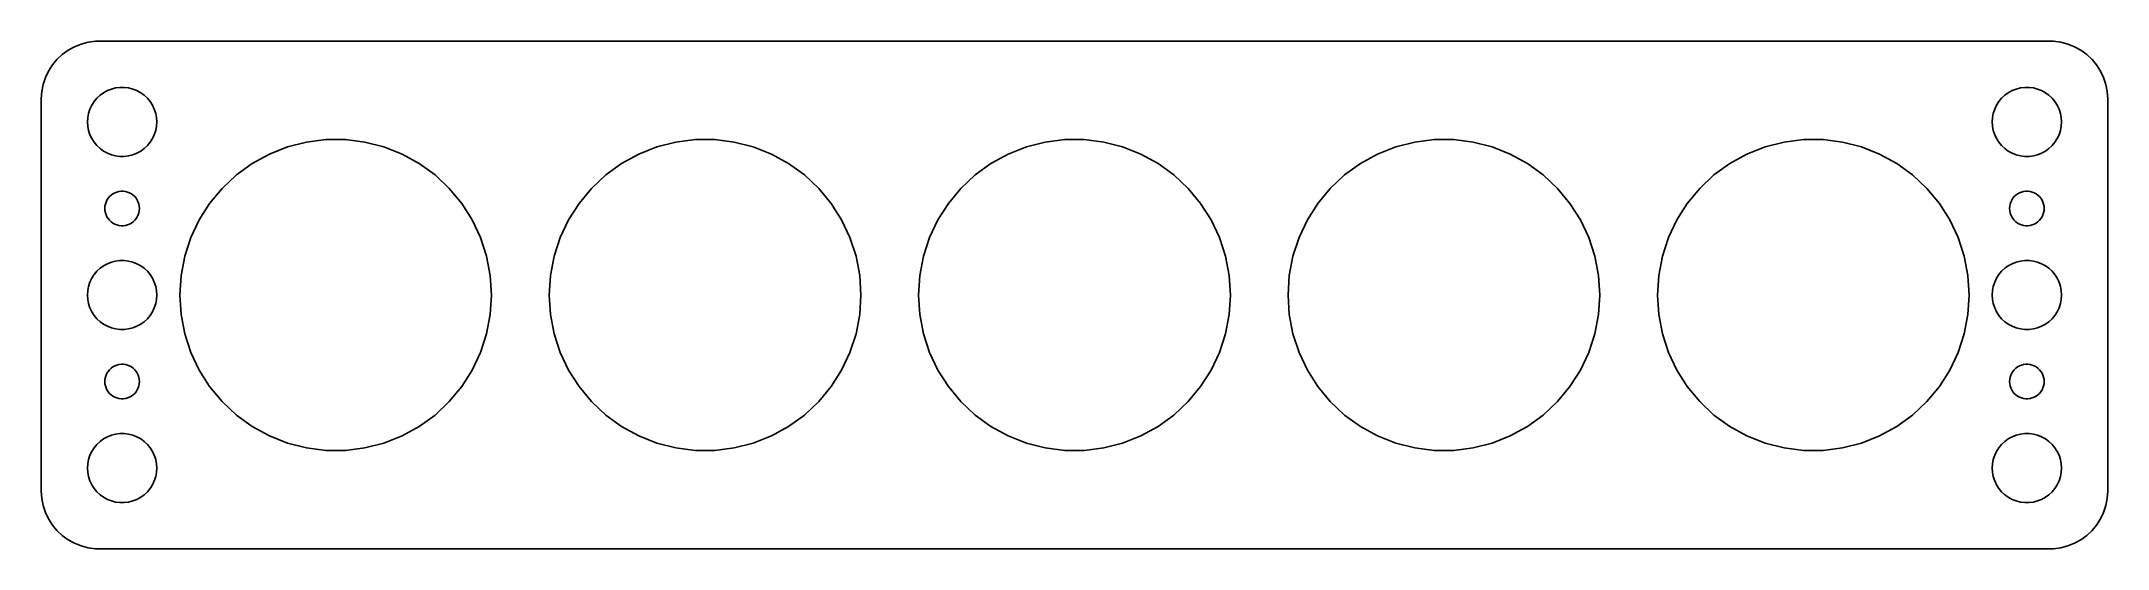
# Model space of a CAD drawing. Header units: metres. Extents: x -90 to 90, y -22 to 22.
import ezdxf

# ---------------------------------------------------------------- set-up
doc = ezdxf.new("R2010")
doc.units = ezdxf.units.M

msp = doc.modelspace()

# ---------------------------------------------------------------- linework, layer by layer
for p, q in [((-86.6289, 21.5241), (-87.1791, 21.2216)), ((-86.0451, 21.7553), (-86.6289, 21.5241)), ((-85.4369, 21.9114), (-86.0451, 21.7553)), ((-84.8139, 21.9901), (-85.4369, 21.9114)), ((84.8139, 21.9901), (-84.8139, 21.9901)), ((85.4369, 21.9114), (84.8139, 21.9901)), ((86.0451, 21.7553), (85.4369, 21.9114)), ((86.6289, 21.5241), (86.0451, 21.7553)), ((87.1791, 21.2216), (86.6289, 21.5241)), ((-88.5451, 19.9389), (-88.8815, 19.4088)), ((-88.1448, 20.4227), (-88.5451, 19.9389)), ((-87.6871, 20.8526), (-88.1448, 20.4227)), ((-87.1791, 21.2216), (-87.6871, 20.8526)), ((87.6871, 20.8526), (87.1791, 21.2216)), ((88.1448, 20.4227), (87.6871, 20.8526)), ((88.5451, 19.9389), (88.1448, 20.4227)), ((88.8815, 19.4088), (88.5451, 19.9389)), ((-89.3429, 18.2434), (-89.4606, 17.6267)), ((-89.1489, 18.8406), (-89.3429, 18.2434)), ((-88.8815, 19.4088), (-89.1489, 18.8406)), ((-83.427, 17.8532), (-83.0621, 17.9469)), ((-83.0621, 17.9469), (-82.6884, 17.9941)), ((-82.6884, 17.9941), (-82.3116, 17.9941)), ((-82.3116, 17.9941), (-81.9379, 17.9469)), ((-81.9379, 17.9469), (-81.573, 17.8532)), ((81.573, 17.8532), (81.9379, 17.9469)), ((81.9379, 17.9469), (82.3116, 17.9941)), ((82.3116, 17.9941), (82.6884, 17.9941)), ((82.6884, 17.9941), (83.0621, 17.9469)), ((83.0621, 17.9469), (83.427, 17.8532)), ((89.1489, 18.8406), (88.8815, 19.4088)), ((89.3429, 18.2434), (89.1489, 18.8406)), ((89.4606, 17.6267), (89.3429, 18.2434)), ((-89.4606, 17.6267), (-89.5, 17)), ((-89.5, 17), (-89.5, -17)), ((-85.2893, 16.1044), (-85.1289, 16.4453)), ((-85.1289, 16.4453), (-84.927, 16.7634)), ((-84.927, 16.7634), (-84.6869, 17.0536)), ((-84.6869, 17.0536), (-84.4123, 17.3115)), ((-84.4123, 17.3115), (-84.1075, 17.533)), ((-84.1075, 17.533), (-83.7773, 17.7145)), ((-83.7773, 17.7145), (-83.427, 17.8532)), ((-81.573, 17.8532), (-81.2227, 17.7145)), ((-81.2227, 17.7145), (-80.8925, 17.533)), ((-80.8925, 17.533), (-80.5877, 17.3115)), ((-80.5877, 17.3115), (-80.3131, 17.0536)), ((-80.3131, 17.0536), (-80.073, 16.7634)), ((-80.073, 16.7634), (-79.8711, 16.4453)), ((-79.8711, 16.4453), (-79.7107, 16.1044)), ((79.7107, 16.1044), (79.8711, 16.4453)), ((79.8711, 16.4453), (80.073, 16.7634)), ((80.073, 16.7634), (80.3131, 17.0536)), ((80.3131, 17.0536), (80.5877, 17.3115)), ((80.5877, 17.3115), (80.8925, 17.533)), ((80.8925, 17.533), (81.2227, 17.7145)), ((81.2227, 17.7145), (81.573, 17.8532)), ((83.427, 17.8532), (83.7773, 17.7145)), ((83.7773, 17.7145), (84.1075, 17.533)), ((84.1075, 17.533), (84.4123, 17.3115)), ((84.4123, 17.3115), (84.6869, 17.0536)), ((84.6869, 17.0536), (84.927, 16.7634)), ((84.927, 16.7634), (85.1289, 16.4453)), ((85.1289, 16.4453), (85.2893, 16.1044)), ((89.5, 17), (89.4606, 17.6267)), ((89.5, -17), (89.5, 17)), ((-85.5, 15), (-85.4763, 15.376)), ((-85.4763, 14.624), (-85.5, 15)), ((-85.4763, 15.376), (-85.4057, 15.7461)), ((-85.4057, 14.2539), (-85.4763, 14.624)), ((-85.4057, 15.7461), (-85.2893, 16.1044)), ((-79.7107, 16.1044), (-79.5943, 15.7461)), ((-79.5943, 15.7461), (-79.5237, 15.376)), ((-79.5237, 14.624), (-79.5943, 14.2539)), ((-79.5237, 15.376), (-79.5, 15)), ((-79.5, 15), (-79.5237, 14.624)), ((79.5, 15), (79.5237, 15.376)), ((79.5237, 14.624), (79.5, 15)), ((79.5237, 15.376), (79.5943, 15.7461)), ((79.5943, 14.2539), (79.5237, 14.624)), ((79.5943, 15.7461), (79.7107, 16.1044)), ((85.2893, 16.1044), (85.4057, 15.7461)), ((85.4057, 15.7461), (85.4763, 15.376)), ((85.4763, 14.624), (85.4057, 14.2539)), ((85.4763, 15.376), (85.5, 15)), ((85.5, 15), (85.4763, 14.624)), ((-85.2893, 13.8956), (-85.4057, 14.2539)), ((-85.1289, 13.5547), (-85.2893, 13.8956)), ((-84.927, 13.2366), (-85.1289, 13.5547)), ((-84.6869, 12.9464), (-84.927, 13.2366)), ((-84.4123, 12.6884), (-84.6869, 12.9464)), ((-84.1075, 12.467), (-84.4123, 12.6884)), ((-80.5877, 12.6884), (-80.8925, 12.467)), ((-80.3131, 12.9464), (-80.5877, 12.6884)), ((-80.073, 13.2366), (-80.3131, 12.9464)), ((-79.8711, 13.5547), (-80.073, 13.2366)), ((-79.7107, 13.8956), (-79.8711, 13.5547)), ((-79.5943, 14.2539), (-79.7107, 13.8956)), ((-69.748, 12.2152), (-68.1717, 12.8392)), ((-68.1717, 12.8392), (-66.5296, 13.2609)), ((-66.5296, 13.2609), (-64.8477, 13.4734)), ((-64.8477, 13.4734), (-63.1523, 13.4734)), ((-63.1523, 13.4734), (-61.4704, 13.2609)), ((-61.4704, 13.2609), (-59.8283, 12.8392)), ((-59.8283, 12.8392), (-58.252, 12.2152)), ((-37.748, 12.2152), (-36.1717, 12.8392)), ((-36.1717, 12.8392), (-34.5296, 13.2609)), ((-34.5296, 13.2609), (-32.8477, 13.4734)), ((-32.8477, 13.4734), (-31.1523, 13.4734)), ((-31.1523, 13.4734), (-29.4704, 13.2609)), ((-29.4704, 13.2609), (-27.8283, 12.8392)), ((-27.8283, 12.8392), (-26.252, 12.2152)), ((-5.74802, 12.2152), (-4.17172, 12.8392)), ((-4.17172, 12.8392), (-2.52963, 13.2609)), ((-2.52963, 13.2609), (-0.84767, 13.4734)), ((-0.84767, 13.4734), (0.84767, 13.4734)), ((0.84767, 13.4734), (2.52963, 13.2609)), ((2.52963, 13.2609), (4.17172, 12.8392)), ((4.17172, 12.8392), (5.74802, 12.2152)), ((26.252, 12.2152), (27.8283, 12.8392)), ((27.8283, 12.8392), (29.4704, 13.2609)), ((29.4704, 13.2609), (31.1523, 13.4734)), ((31.1523, 13.4734), (32.8477, 13.4734)), ((32.8477, 13.4734), (34.5296, 13.2609)), ((34.5296, 13.2609), (36.1717, 12.8392)), ((36.1717, 12.8392), (37.748, 12.2152)), ((58.252, 12.2152), (59.8283, 12.8392)), ((59.8283, 12.8392), (61.4704, 13.2609)), ((61.4704, 13.2609), (63.1523, 13.4734)), ((63.1523, 13.4734), (64.8477, 13.4734)), ((64.8477, 13.4734), (66.5296, 13.2609)), ((66.5296, 13.2609), (68.1717, 12.8392)), ((68.1717, 12.8392), (69.748, 12.2152)), ((79.7107, 13.8956), (79.5943, 14.2539)), ((79.8711, 13.5547), (79.7107, 13.8956)), ((80.073, 13.2366), (79.8711, 13.5547)), ((80.3131, 12.9464), (80.073, 13.2366)), ((80.5877, 12.6884), (80.3131, 12.9464)), ((80.8925, 12.467), (80.5877, 12.6884)), ((84.4123, 12.6884), (84.1075, 12.467)), ((84.6869, 12.9464), (84.4123, 12.6884)), ((84.927, 13.2366), (84.6869, 12.9464)), ((85.1289, 13.5547), (84.927, 13.2366)), ((85.2893, 13.8956), (85.1289, 13.5547)), ((85.4057, 14.2539), (85.2893, 13.8956)), ((-83.7773, 12.2855), (-84.1075, 12.467)), ((-83.427, 12.1468), (-83.7773, 12.2855)), ((-83.0621, 12.0531), (-83.427, 12.1468)), ((-82.6884, 12.0059), (-83.0621, 12.0531)), ((-82.3116, 12.0059), (-82.6884, 12.0059)), ((-81.9379, 12.0531), (-82.3116, 12.0059)), ((-81.573, 12.1468), (-81.9379, 12.0531)), ((-81.2227, 12.2855), (-81.573, 12.1468)), ((-80.8925, 12.467), (-81.2227, 12.2855)), ((-72.6052, 10.4019), (-71.2337, 11.3984)), ((-71.2337, 11.3984), (-69.748, 12.2152)), ((-58.252, 12.2152), (-56.7663, 11.3984)), ((-56.7663, 11.3984), (-55.3948, 10.4019)), ((-40.6052, 10.4019), (-39.2337, 11.3984)), ((-39.2337, 11.3984), (-37.748, 12.2152)), ((-26.252, 12.2152), (-24.7663, 11.3984)), ((-24.7663, 11.3984), (-23.3948, 10.4019)), ((-8.60521, 10.4019), (-7.23366, 11.3984)), ((-7.23366, 11.3984), (-5.74802, 12.2152)), ((5.74802, 12.2152), (7.23366, 11.3984)), ((7.23366, 11.3984), (8.60521, 10.4019)), ((23.3948, 10.4019), (24.7663, 11.3984)), ((24.7663, 11.3984), (26.252, 12.2152)), ((37.748, 12.2152), (39.2337, 11.3984)), ((39.2337, 11.3984), (40.6052, 10.4019)), ((55.3948, 10.4019), (56.7663, 11.3984)), ((56.7663, 11.3984), (58.252, 12.2152)), ((69.748, 12.2152), (71.2337, 11.3984)), ((71.2337, 11.3984), (72.6052, 10.4019)), ((81.2227, 12.2855), (80.8925, 12.467)), ((81.573, 12.1468), (81.2227, 12.2855)), ((81.9379, 12.0531), (81.573, 12.1468)), ((82.3116, 12.0059), (81.9379, 12.0531)), ((82.6884, 12.0059), (82.3116, 12.0059)), ((83.0621, 12.0531), (82.6884, 12.0059)), ((83.427, 12.1468), (83.0621, 12.0531)), ((83.7773, 12.2855), (83.427, 12.1468)), ((84.1075, 12.467), (83.7773, 12.2855)), ((-82.9635, 8.92657), (-82.7811, 8.97342)), ((-82.7811, 8.97342), (-82.5942, 8.99704)), ((-82.5942, 8.99704), (-82.4058, 8.99704)), ((-82.4058, 8.99704), (-82.2189, 8.97342)), ((-82.2189, 8.97342), (-82.0365, 8.92657)), ((-74.9217, 7.93509), (-73.8411, 9.24138)), ((-73.8411, 9.24138), (-72.6052, 10.4019)), ((-55.3948, 10.4019), (-54.1589, 9.24138)), ((-54.1589, 9.24138), (-53.0783, 7.93509)), ((-42.9217, 7.93509), (-41.8411, 9.24138)), ((-41.8411, 9.24138), (-40.6052, 10.4019)), ((-23.3948, 10.4019), (-22.1589, 9.24138)), ((-22.1589, 9.24138), (-21.0783, 7.93509)), ((-10.9217, 7.93509), (-9.84106, 9.24138)), ((-9.84106, 9.24138), (-8.60521, 10.4019)), ((8.60521, 10.4019), (9.84106, 9.24138)), ((9.84106, 9.24138), (10.9217, 7.93509)), ((21.0783, 7.93509), (22.1589, 9.24138)), ((22.1589, 9.24138), (23.3948, 10.4019)), ((40.6052, 10.4019), (41.8411, 9.24138)), ((41.8411, 9.24138), (42.9217, 7.93509)), ((53.0783, 7.93509), (54.1589, 9.24138)), ((54.1589, 9.24138), (55.3948, 10.4019)), ((72.6052, 10.4019), (73.8411, 9.24138)), ((73.8411, 9.24138), (74.9217, 7.93509)), ((82.0365, 8.92657), (82.2189, 8.97342)), ((82.2189, 8.97342), (82.4058, 8.99704)), ((82.4058, 8.99704), (82.5942, 8.99704)), ((82.5942, 8.99704), (82.7811, 8.97342)), ((82.7811, 8.97342), (82.9635, 8.92657)), ((-84, 7.5), (-83.9882, 7.68799)), ((-83.9882, 7.312), (-84, 7.5)), ((-83.9882, 7.68799), (-83.9529, 7.87303)), ((-83.9529, 7.12695), (-83.9882, 7.312)), ((-83.9529, 7.87303), (-83.8947, 8.05219)), ((-83.8947, 8.05219), (-83.8145, 8.22263)), ((-83.8145, 8.22263), (-83.7135, 8.38167)), ((-83.7135, 8.38167), (-83.5934, 8.52681)), ((-83.5934, 8.52681), (-83.4561, 8.65576)), ((-83.4561, 8.65576), (-83.3037, 8.76648)), ((-83.3037, 8.76648), (-83.1387, 8.85724)), ((-83.1387, 8.85724), (-82.9635, 8.92657)), ((-82.0365, 8.92657), (-81.8613, 8.85724)), ((-81.8613, 8.85724), (-81.6963, 8.76648)), ((-81.6963, 8.76648), (-81.5439, 8.65576)), ((-81.5439, 8.65576), (-81.4065, 8.52681)), ((-81.4065, 8.52681), (-81.2865, 8.38167)), ((-81.2865, 8.38167), (-81.1855, 8.22263)), ((-81.1855, 8.22263), (-81.1053, 8.05219)), ((-81.1053, 8.05219), (-81.0471, 7.87303)), ((-81.0471, 7.87303), (-81.0118, 7.68799)), ((-81.0118, 7.312), (-81.0471, 7.12695)), ((-81.0118, 7.68799), (-81, 7.5)), ((-81, 7.5), (-81.0118, 7.312)), ((-75.8301, 6.50366), (-74.9217, 7.93509)), ((-53.0783, 7.93509), (-52.1699, 6.50366)), ((-43.8301, 6.50366), (-42.9217, 7.93509)), ((-21.0783, 7.93509), (-20.1698, 6.50366)), ((-11.8301, 6.50366), (-10.9217, 7.93509)), ((10.9217, 7.93509), (11.8301, 6.50366)), ((20.1698, 6.50366), (21.0783, 7.93509)), ((42.9217, 7.93509), (43.8301, 6.50366)), ((52.1699, 6.50366), (53.0783, 7.93509)), ((74.9217, 7.93509), (75.8301, 6.50366)), ((81, 7.5), (81.0118, 7.68799)), ((81.0118, 7.312), (81, 7.5)), ((81.0118, 7.68799), (81.0471, 7.87303)), ((81.0471, 7.12695), (81.0118, 7.312)), ((81.0471, 7.87303), (81.1053, 8.05219)), ((81.1053, 8.05219), (81.1855, 8.22263)), ((81.1855, 8.22263), (81.2865, 8.38167)), ((81.2865, 8.38167), (81.4065, 8.52681)), ((81.4065, 8.52681), (81.5439, 8.65576)), ((81.5439, 8.65576), (81.6963, 8.76648)), ((81.6963, 8.76648), (81.8613, 8.85724)), ((81.8613, 8.85724), (82.0365, 8.92657)), ((82.9635, 8.92657), (83.1387, 8.85724)), ((83.1387, 8.85724), (83.3037, 8.76648)), ((83.3037, 8.76648), (83.4561, 8.65576)), ((83.4561, 8.65576), (83.5934, 8.52681)), ((83.5934, 8.52681), (83.7135, 8.38167)), ((83.7135, 8.38167), (83.8145, 8.22263)), ((83.8145, 8.22263), (83.8947, 8.05219)), ((83.8947, 8.05219), (83.9529, 7.87303)), ((83.9529, 7.87303), (83.9882, 7.68799)), ((83.9882, 7.312), (83.9529, 7.12695)), ((83.9882, 7.68799), (84, 7.5)), ((84, 7.5), (83.9882, 7.312)), ((-83.8947, 6.9478), (-83.9529, 7.12695)), ((-83.8145, 6.77736), (-83.8947, 6.9478)), ((-83.7135, 6.61832), (-83.8145, 6.77736)), ((-83.5934, 6.47318), (-83.7135, 6.61832)), ((-83.4561, 6.34422), (-83.5934, 6.47318)), ((-83.3037, 6.23351), (-83.4561, 6.34422)), ((-83.1387, 6.14275), (-83.3037, 6.23351)), ((-82.9635, 6.07341), (-83.1387, 6.14275)), ((-82.7811, 6.02657), (-82.9635, 6.07341)), ((-82.5942, 6.00294), (-82.7811, 6.02657)), ((-82.4058, 6.00294), (-82.5942, 6.00294)), ((-82.2189, 6.02657), (-82.4058, 6.00294)), ((-82.0365, 6.07341), (-82.2189, 6.02657)), ((-81.8613, 6.14275), (-82.0365, 6.07341)), ((-81.6963, 6.23351), (-81.8613, 6.14275)), ((-81.5439, 6.34422), (-81.6963, 6.23351)), ((-81.4065, 6.47318), (-81.5439, 6.34422)), ((-81.2865, 6.61832), (-81.4065, 6.47318)), ((-81.1855, 6.77736), (-81.2865, 6.61832)), ((-81.1053, 6.9478), (-81.1855, 6.77736)), ((-81.0471, 7.12695), (-81.1053, 6.9478)), ((-76.552, 4.96968), (-75.8301, 6.50366)), ((-52.1699, 6.50366), (-51.448, 4.96968)), ((-44.552, 4.96968), (-43.8301, 6.50366)), ((-20.1698, 6.50366), (-19.448, 4.96968)), ((-12.552, 4.96968), (-11.8301, 6.50366)), ((11.8301, 6.50366), (12.552, 4.96968)), ((19.448, 4.96968), (20.1698, 6.50366)), ((43.8301, 6.50366), (44.552, 4.96968)), ((51.448, 4.96968), (52.1699, 6.50366)), ((75.8301, 6.50366), (76.552, 4.96968)), ((81.1053, 6.9478), (81.0471, 7.12695)), ((81.1855, 6.77736), (81.1053, 6.9478)), ((81.2865, 6.61832), (81.1855, 6.77736)), ((81.4065, 6.47318), (81.2865, 6.61832)), ((81.5439, 6.34422), (81.4065, 6.47318)), ((81.6963, 6.23351), (81.5439, 6.34422)), ((81.8613, 6.14275), (81.6963, 6.23351)), ((82.0365, 6.07341), (81.8613, 6.14275)), ((82.2189, 6.02657), (82.0365, 6.07341)), ((82.4058, 6.00294), (82.2189, 6.02657)), ((82.5942, 6.00294), (82.4058, 6.00294)), ((82.7811, 6.02657), (82.5942, 6.00294)), ((82.9635, 6.07341), (82.7811, 6.02657)), ((83.1387, 6.14275), (82.9635, 6.07341)), ((83.3037, 6.23351), (83.1387, 6.14275)), ((83.4561, 6.34422), (83.3037, 6.23351)), ((83.5934, 6.47318), (83.4561, 6.34422)), ((83.7135, 6.61832), (83.5934, 6.47318)), ((83.8145, 6.77736), (83.7135, 6.61832)), ((83.8947, 6.9478), (83.8145, 6.77736)), ((83.9529, 7.12695), (83.8947, 6.9478)), ((-77.0759, 3.3573), (-76.552, 4.96968)), ((-51.448, 4.96968), (-50.9241, 3.3573)), ((-45.0759, 3.3573), (-44.552, 4.96968)), ((-19.448, 4.96968), (-18.9241, 3.3573)), ((-13.0759, 3.3573), (-12.552, 4.96968)), ((12.552, 4.96968), (13.0759, 3.3573)), ((18.9241, 3.3573), (19.448, 4.96968)), ((44.552, 4.96968), (45.0759, 3.3573)), ((50.9241, 3.3573), (51.448, 4.96968)), ((76.552, 4.96968), (77.0759, 3.3573)), ((-84.927, 1.76335), (-84.6869, 2.05363)), ((-84.6869, 2.05363), (-84.4123, 2.31154)), ((-84.4123, 2.31154), (-84.1075, 2.53297)), ((-84.1075, 2.53297), (-83.7773, 2.71448)), ((-83.7773, 2.71448), (-83.427, 2.85316)), ((-83.427, 2.85316), (-83.0621, 2.94685)), ((-83.0621, 2.94685), (-82.6884, 2.99408)), ((-82.6884, 2.99408), (-82.3116, 2.99408)), ((-82.3116, 2.99408), (-81.9379, 2.94685)), ((-81.9379, 2.94685), (-81.573, 2.85316)), ((-81.573, 2.85316), (-81.2227, 2.71448)), ((-81.2227, 2.71448), (-80.8925, 2.53297)), ((-80.8925, 2.53297), (-80.5877, 2.31154)), ((-80.5877, 2.31154), (-80.3131, 2.05363)), ((-80.3131, 2.05363), (-80.073, 1.76335)), ((-77.3935, 1.69199), (-77.0759, 3.3573)), ((-50.9241, 3.3573), (-50.6064, 1.69199)), ((-45.3935, 1.69199), (-45.0759, 3.3573)), ((-18.9241, 3.3573), (-18.6064, 1.69199)), ((-13.3935, 1.69199), (-13.0759, 3.3573)), ((13.0759, 3.3573), (13.3935, 1.69199)), ((18.6064, 1.69199), (18.9241, 3.3573)), ((45.0759, 3.3573), (45.3935, 1.69199)), ((50.6064, 1.69199), (50.9241, 3.3573)), ((77.0759, 3.3573), (77.3935, 1.69199)), ((80.073, 1.76335), (80.3131, 2.05363)), ((80.3131, 2.05363), (80.5877, 2.31154)), ((80.5877, 2.31154), (80.8925, 2.53297)), ((80.8925, 2.53297), (81.2227, 2.71448)), ((81.2227, 2.71448), (81.573, 2.85316)), ((81.573, 2.85316), (81.9379, 2.94685)), ((81.9379, 2.94685), (82.3116, 2.99408)), ((82.3116, 2.99408), (82.6884, 2.99408)), ((82.6884, 2.99408), (83.0621, 2.94685)), ((83.0621, 2.94685), (83.427, 2.85316)), ((83.427, 2.85316), (83.7773, 2.71448)), ((83.7773, 2.71448), (84.1075, 2.53297)), ((84.1075, 2.53297), (84.4123, 2.31154)), ((84.4123, 2.31154), (84.6869, 2.05363)), ((84.6869, 2.05363), (84.927, 1.76335)), ((-85.5, 0), (-85.4763, 0.37599)), ((-85.4763, -0.37599), (-85.5, 0)), ((-85.4763, 0.37599), (-85.4057, 0.74606)), ((-85.4057, 0.74606), (-85.2893, 1.10437)), ((-85.2893, 1.10437), (-85.1289, 1.44525)), ((-85.1289, 1.44525), (-84.927, 1.76335)), ((-80.073, 1.76335), (-79.8711, 1.44525)), ((-79.8711, 1.44525), (-79.7107, 1.10437)), ((-79.7107, 1.10437), (-79.5943, 0.74606)), ((-79.5943, 0.74606), (-79.5237, 0.37599)), ((-79.5237, 0.37599), (-79.5, 0)), ((-79.5, 0), (-79.5237, -0.37599)), ((-77.5, 0), (-77.3935, 1.69199)), ((-77.3935, -1.69199), (-77.5, 0)), ((-50.6064, 1.69199), (-50.5, 0)), ((-50.5, 0), (-50.6064, -1.69199)), ((-45.5, 0), (-45.3935, 1.69199)), ((-45.3935, -1.69199), (-45.5, 0)), ((-18.6064, 1.69199), (-18.5, 0)), ((-18.5, 0), (-18.6064, -1.69199)), ((-13.5, 0), (-13.3935, 1.69199)), ((-13.3935, -1.69199), (-13.5, 0)), ((13.3935, 1.69199), (13.5, 0)), ((13.5, 0), (13.3935, -1.69199)), ((18.5, 0), (18.6064, 1.69199)), ((18.6064, -1.69199), (18.5, 0)), ((45.3935, 1.69199), (45.5, 0)), ((45.5, 0), (45.3935, -1.69199)), ((50.5, 0), (50.6064, 1.69199)), ((50.6064, -1.69199), (50.5, 0)), ((77.3935, 1.69199), (77.5, 0)), ((77.5, 0), (77.3935, -1.69199)), ((79.5, 0), (79.5237, 0.37599)), ((79.5237, -0.37599), (79.5, 0)), ((79.5237, 0.37599), (79.5943, 0.74606)), ((79.5943, 0.74606), (79.7107, 1.10437)), ((79.7107, 1.10437), (79.8711, 1.44525)), ((79.8711, 1.44525), (80.073, 1.76335)), ((84.927, 1.76335), (85.1289, 1.44525)), ((85.1289, 1.44525), (85.2893, 1.10437)), ((85.2893, 1.10437), (85.4057, 0.74606)), ((85.4057, 0.74606), (85.4763, 0.37599)), ((85.4763, 0.37599), (85.5, 0)), ((85.5, 0), (85.4763, -0.37599)), ((-85.4057, -0.74606), (-85.4763, -0.37599)), ((-85.2893, -1.10437), (-85.4057, -0.74606)), ((-85.1289, -1.44525), (-85.2893, -1.10437)), ((-84.927, -1.76335), (-85.1289, -1.44525)), ((-84.6869, -2.05363), (-84.927, -1.76335)), ((-80.073, -1.76335), (-80.3131, -2.05363)), ((-79.8711, -1.44525), (-80.073, -1.76335)), ((-79.7107, -1.10437), (-79.8711, -1.44525)), ((-79.5943, -0.74606), (-79.7107, -1.10437)), ((-79.5237, -0.37599), (-79.5943, -0.74606)), ((-77.0759, -3.3573), (-77.3935, -1.69199)), ((-50.6064, -1.69199), (-50.9241, -3.3573)), ((-45.0759, -3.3573), (-45.3935, -1.69199)), ((-18.6064, -1.69199), (-18.9241, -3.3573)), ((-13.0759, -3.3573), (-13.3935, -1.69199)), ((13.3935, -1.69199), (13.0759, -3.3573)), ((18.9241, -3.3573), (18.6064, -1.69199)), ((45.3935, -1.69199), (45.0759, -3.3573)), ((50.9241, -3.3573), (50.6064, -1.69199)), ((77.3935, -1.69199), (77.0759, -3.3573)), ((79.5943, -0.74606), (79.5237, -0.37599)), ((79.7107, -1.10437), (79.5943, -0.74606)), ((79.8711, -1.44525), (79.7107, -1.10437)), ((80.073, -1.76335), (79.8711, -1.44525)), ((80.3131, -2.05363), (80.073, -1.76335)), ((84.927, -1.76335), (84.6869, -2.05363)), ((85.1289, -1.44525), (84.927, -1.76335)), ((85.2893, -1.10437), (85.1289, -1.44525)), ((85.4057, -0.74606), (85.2893, -1.10437)), ((85.4763, -0.37599), (85.4057, -0.74606)), ((-84.4123, -2.31154), (-84.6869, -2.05363)), ((-84.1075, -2.53297), (-84.4123, -2.31154)), ((-83.7773, -2.71448), (-84.1075, -2.53297)), ((-83.427, -2.85316), (-83.7773, -2.71448)), ((-83.0621, -2.94685), (-83.427, -2.85316)), ((-82.6884, -2.99408), (-83.0621, -2.94685)), ((-82.3116, -2.99408), (-82.6884, -2.99408)), ((-81.9379, -2.94685), (-82.3116, -2.99408)), ((-81.573, -2.85316), (-81.9379, -2.94685)), ((-81.2227, -2.71448), (-81.573, -2.85316)), ((-80.8925, -2.53297), (-81.2227, -2.71448)), ((-80.5877, -2.31154), (-80.8925, -2.53297)), ((-80.3131, -2.05363), (-80.5877, -2.31154)), ((-76.552, -4.96968), (-77.0759, -3.3573)), ((-50.9241, -3.3573), (-51.448, -4.96968)), ((-44.552, -4.96968), (-45.0759, -3.3573)), ((-18.9241, -3.3573), (-19.448, -4.96968)), ((-12.552, -4.96968), (-13.0759, -3.3573)), ((13.0759, -3.3573), (12.552, -4.96968)), ((19.448, -4.96968), (18.9241, -3.3573)), ((45.0759, -3.3573), (44.552, -4.96968)), ((51.448, -4.96968), (50.9241, -3.3573)), ((77.0759, -3.3573), (76.552, -4.96968)), ((80.5877, -2.31154), (80.3131, -2.05363)), ((80.8925, -2.53297), (80.5877, -2.31154)), ((81.2227, -2.71448), (80.8925, -2.53297)), ((81.573, -2.85316), (81.2227, -2.71448)), ((81.9379, -2.94685), (81.573, -2.85316)), ((82.3116, -2.99408), (81.9379, -2.94685)), ((82.6884, -2.99408), (82.3116, -2.99408)), ((83.0621, -2.94685), (82.6884, -2.99408)), ((83.427, -2.85316), (83.0621, -2.94685)), ((83.7773, -2.71448), (83.427, -2.85316)), ((84.1075, -2.53297), (83.7773, -2.71448)), ((84.4123, -2.31154), (84.1075, -2.53297)), ((84.6869, -2.05363), (84.4123, -2.31154)), ((-75.8301, -6.50366), (-76.552, -4.96968)), ((-51.448, -4.96968), (-52.1699, -6.50366)), ((-43.8301, -6.50366), (-44.552, -4.96968)), ((-19.448, -4.96968), (-20.1698, -6.50366)), ((-11.8301, -6.50366), (-12.552, -4.96968)), ((12.552, -4.96968), (11.8301, -6.50366)), ((20.1698, -6.50366), (19.448, -4.96968)), ((44.552, -4.96968), (43.8301, -6.50366)), ((52.1699, -6.50366), (51.448, -4.96968)), ((76.552, -4.96968), (75.8301, -6.50366)), ((-83.9882, -7.312), (-83.9529, -7.12695)), ((-83.9529, -7.12695), (-83.8947, -6.9478)), ((-83.8947, -6.9478), (-83.8145, -6.77736)), ((-83.8145, -6.77736), (-83.7135, -6.61832)), ((-83.7135, -6.61832), (-83.5934, -6.47318)), ((-83.5934, -6.47318), (-83.4561, -6.34422)), ((-83.4561, -6.34422), (-83.3037, -6.23351)), ((-83.3037, -6.23351), (-83.1387, -6.14275)), ((-83.1387, -6.14275), (-82.9635, -6.07341)), ((-82.9635, -6.07341), (-82.7811, -6.02657)), ((-82.7811, -6.02657), (-82.5942, -6.00294)), ((-82.5942, -6.00294), (-82.4058, -6.00294)), ((-82.4058, -6.00294), (-82.2189, -6.02657)), ((-82.2189, -6.02657), (-82.0365, -6.07341)), ((-82.0365, -6.07341), (-81.8613, -6.14275)), ((-81.8613, -6.14275), (-81.6963, -6.23351)), ((-81.6963, -6.23351), (-81.5439, -6.34422)), ((-81.5439, -6.34422), (-81.4065, -6.47318)), ((-81.4065, -6.47318), (-81.2865, -6.61832)), ((-81.2865, -6.61832), (-81.1855, -6.77736)), ((-81.1855, -6.77736), (-81.1053, -6.9478)), ((-81.1053, -6.9478), (-81.0471, -7.12695)), ((-81.0471, -7.12695), (-81.0118, -7.312)), ((-74.9217, -7.93509), (-75.8301, -6.50366)), ((-52.1699, -6.50366), (-53.0783, -7.93509)), ((-42.9217, -7.93509), (-43.8301, -6.50366)), ((-20.1698, -6.50366), (-21.0783, -7.93509)), ((-10.9217, -7.93509), (-11.8301, -6.50366)), ((11.8301, -6.50366), (10.9217, -7.93509)), ((21.0783, -7.93509), (20.1698, -6.50366)), ((43.8301, -6.50366), (42.9217, -7.93509)), ((53.0783, -7.93509), (52.1699, -6.50366)), ((75.8301, -6.50366), (74.9217, -7.93509)), ((81.0118, -7.312), (81.0471, -7.12695)), ((81.0471, -7.12695), (81.1053, -6.9478)), ((81.1053, -6.9478), (81.1855, -6.77736)), ((81.1855, -6.77736), (81.2865, -6.61832)), ((81.2865, -6.61832), (81.4065, -6.47318)), ((81.4065, -6.47318), (81.5439, -6.34422)), ((81.5439, -6.34422), (81.6963, -6.23351)), ((81.6963, -6.23351), (81.8613, -6.14275)), ((81.8613, -6.14275), (82.0365, -6.07341)), ((82.0365, -6.07341), (82.2189, -6.02657)), ((82.2189, -6.02657), (82.4058, -6.00294)), ((82.4058, -6.00294), (82.5942, -6.00294)), ((82.5942, -6.00294), (82.7811, -6.02657)), ((82.7811, -6.02657), (82.9635, -6.07341)), ((82.9635, -6.07341), (83.1387, -6.14275)), ((83.1387, -6.14275), (83.3037, -6.23351)), ((83.3037, -6.23351), (83.4561, -6.34422)), ((83.4561, -6.34422), (83.5934, -6.47318)), ((83.5934, -6.47318), (83.7135, -6.61832)), ((83.7135, -6.61832), (83.8145, -6.77736)), ((83.8145, -6.77736), (83.8947, -6.9478)), ((83.8947, -6.9478), (83.9529, -7.12695)), ((83.9529, -7.12695), (83.9882, -7.312)), ((-84, -7.5), (-83.9882, -7.312)), ((-83.9882, -7.68799), (-84, -7.5)), ((-83.9529, -7.87303), (-83.9882, -7.68799)), ((-83.8947, -8.05219), (-83.9529, -7.87303)), ((-83.8145, -8.22263), (-83.8947, -8.05219)), ((-83.7135, -8.38167), (-83.8145, -8.22263)), ((-83.5934, -8.52681), (-83.7135, -8.38167)), ((-83.4561, -8.65576), (-83.5934, -8.52681)), ((-83.3037, -8.76648), (-83.4561, -8.65576)), ((-83.1387, -8.85724), (-83.3037, -8.76648)), ((-82.9635, -8.92657), (-83.1387, -8.85724)), ((-82.7811, -8.97342), (-82.9635, -8.92657)), ((-82.0365, -8.92657), (-82.2189, -8.97342)), ((-81.8613, -8.85724), (-82.0365, -8.92657)), ((-81.6963, -8.76648), (-81.8613, -8.85724)), ((-81.5439, -8.65576), (-81.6963, -8.76648)), ((-81.4065, -8.52681), (-81.5439, -8.65576)), ((-81.2865, -8.38167), (-81.4065, -8.52681)), ((-81.1855, -8.22263), (-81.2865, -8.38167)), ((-81.1053, -8.05219), (-81.1855, -8.22263)), ((-81.0471, -7.87303), (-81.1053, -8.05219)), ((-81.0118, -7.68799), (-81.0471, -7.87303)), ((-81.0118, -7.312), (-81, -7.5)), ((-81, -7.5), (-81.0118, -7.68799)), ((-73.8411, -9.24138), (-74.9217, -7.93509)), ((-53.0783, -7.93509), (-54.1589, -9.24138)), ((-41.8411, -9.24138), (-42.9217, -7.93509)), ((-21.0783, -7.93509), (-22.1589, -9.24138)), ((-9.84106, -9.24138), (-10.9217, -7.93509)), ((10.9217, -7.93509), (9.84106, -9.24138)), ((22.1589, -9.24138), (21.0783, -7.93509)), ((42.9217, -7.93509), (41.8411, -9.24138)), ((54.1589, -9.24138), (53.0783, -7.93509)), ((74.9217, -7.93509), (73.8411, -9.24138)), ((81, -7.5), (81.0118, -7.312)), ((81.0118, -7.68799), (81, -7.5)), ((81.0471, -7.87303), (81.0118, -7.68799)), ((81.1053, -8.05219), (81.0471, -7.87303)), ((81.1855, -8.22263), (81.1053, -8.05219)), ((81.2865, -8.38167), (81.1855, -8.22263)), ((81.4065, -8.52681), (81.2865, -8.38167)), ((81.5439, -8.65576), (81.4065, -8.52681)), ((81.6963, -8.76648), (81.5439, -8.65576)), ((81.8613, -8.85724), (81.6963, -8.76648)), ((82.0365, -8.92657), (81.8613, -8.85724)), ((82.2189, -8.97342), (82.0365, -8.92657)), ((82.9635, -8.92657), (82.7811, -8.97342)), ((83.1387, -8.85724), (82.9635, -8.92657)), ((83.3037, -8.76648), (83.1387, -8.85724)), ((83.4561, -8.65576), (83.3037, -8.76648)), ((83.5934, -8.52681), (83.4561, -8.65576)), ((83.7135, -8.38167), (83.5934, -8.52681)), ((83.8145, -8.22263), (83.7135, -8.38167)), ((83.8947, -8.05219), (83.8145, -8.22263)), ((83.9529, -7.87303), (83.8947, -8.05219)), ((83.9882, -7.68799), (83.9529, -7.87303)), ((83.9882, -7.312), (84, -7.5)), ((84, -7.5), (83.9882, -7.68799)), ((-82.5942, -8.99704), (-82.7811, -8.97342)), ((-82.4058, -8.99704), (-82.5942, -8.99704)), ((-82.2189, -8.97342), (-82.4058, -8.99704)), ((-72.6052, -10.4019), (-73.8411, -9.24138)), ((-71.2337, -11.3984), (-72.6052, -10.4019)), ((-55.3948, -10.4019), (-56.7663, -11.3984)), ((-54.1589, -9.24138), (-55.3948, -10.4019)), ((-40.6052, -10.4019), (-41.8411, -9.24138)), ((-39.2337, -11.3984), (-40.6052, -10.4019)), ((-23.3948, -10.4019), (-24.7663, -11.3984)), ((-22.1589, -9.24138), (-23.3948, -10.4019)), ((-8.60521, -10.4019), (-9.84106, -9.24138)), ((-7.23366, -11.3984), (-8.60521, -10.4019)), ((8.60521, -10.4019), (7.23366, -11.3984)), ((9.84106, -9.24138), (8.60521, -10.4019)), ((23.3948, -10.4019), (22.1589, -9.24138)), ((24.7663, -11.3984), (23.3948, -10.4019)), ((40.6052, -10.4019), (39.2337, -11.3984)), ((41.8411, -9.24138), (40.6052, -10.4019)), ((55.3948, -10.4019), (54.1589, -9.24138)), ((56.7663, -11.3984), (55.3948, -10.4019)), ((72.6052, -10.4019), (71.2337, -11.3984)), ((73.8411, -9.24138), (72.6052, -10.4019)), ((82.4058, -8.99704), (82.2189, -8.97342)), ((82.5942, -8.99704), (82.4058, -8.99704)), ((82.7811, -8.97342), (82.5942, -8.99704)), ((-84.4123, -12.6884), (-84.1075, -12.467)), ((-84.1075, -12.467), (-83.7773, -12.2855)), ((-83.7773, -12.2855), (-83.427, -12.1468)), ((-83.427, -12.1468), (-83.0621, -12.0531)), ((-83.0621, -12.0531), (-82.6884, -12.0059)), ((-82.6884, -12.0059), (-82.3116, -12.0059)), ((-82.3116, -12.0059), (-81.9379, -12.0531)), ((-81.9379, -12.0531), (-81.573, -12.1468)), ((-81.573, -12.1468), (-81.2227, -12.2855)), ((-81.2227, -12.2855), (-80.8925, -12.467)), ((-80.8925, -12.467), (-80.5877, -12.6884)), ((-69.748, -12.2152), (-71.2337, -11.3984)), ((-68.1717, -12.8392), (-69.748, -12.2152)), ((-58.252, -12.2152), (-59.8283, -12.8392)), ((-56.7663, -11.3984), (-58.252, -12.2152)), ((-37.748, -12.2152), (-39.2337, -11.3984)), ((-36.1717, -12.8392), (-37.748, -12.2152)), ((-26.252, -12.2152), (-27.8283, -12.8392)), ((-24.7663, -11.3984), (-26.252, -12.2152)), ((-5.74802, -12.2152), (-7.23366, -11.3984)), ((-4.17172, -12.8392), (-5.74802, -12.2152)), ((5.74802, -12.2152), (4.17172, -12.8392)), ((7.23366, -11.3984), (5.74802, -12.2152)), ((26.252, -12.2152), (24.7663, -11.3984)), ((27.8283, -12.8392), (26.252, -12.2152)), ((37.748, -12.2152), (36.1717, -12.8392)), ((39.2337, -11.3984), (37.748, -12.2152)), ((58.252, -12.2152), (56.7663, -11.3984)), ((59.8283, -12.8392), (58.252, -12.2152)), ((69.748, -12.2152), (68.1717, -12.8392)), ((71.2337, -11.3984), (69.748, -12.2152)), ((80.5877, -12.6884), (80.8925, -12.467)), ((80.8925, -12.467), (81.2227, -12.2855)), ((81.2227, -12.2855), (81.573, -12.1468)), ((81.573, -12.1468), (81.9379, -12.0531)), ((81.9379, -12.0531), (82.3116, -12.0059)), ((82.3116, -12.0059), (82.6884, -12.0059)), ((82.6884, -12.0059), (83.0621, -12.0531)), ((83.0621, -12.0531), (83.427, -12.1468)), ((83.427, -12.1468), (83.7773, -12.2855)), ((83.7773, -12.2855), (84.1075, -12.467)), ((84.1075, -12.467), (84.4123, -12.6884)), ((-85.4763, -14.624), (-85.4057, -14.2539)), ((-85.4057, -14.2539), (-85.2893, -13.8956)), ((-85.2893, -13.8956), (-85.1289, -13.5547)), ((-85.1289, -13.5547), (-84.927, -13.2366)), ((-84.927, -13.2366), (-84.6869, -12.9464)), ((-84.6869, -12.9464), (-84.4123, -12.6884)), ((-80.5877, -12.6884), (-80.3131, -12.9464)), ((-80.3131, -12.9464), (-80.073, -13.2366)), ((-80.073, -13.2366), (-79.8711, -13.5547)), ((-79.8711, -13.5547), (-79.7107, -13.8956)), ((-79.7107, -13.8956), (-79.5943, -14.2539)), ((-79.5943, -14.2539), (-79.5237, -14.624)), ((-66.5296, -13.2609), (-68.1717, -12.8392)), ((-64.8477, -13.4734), (-66.5296, -13.2609)), ((-63.1523, -13.4734), (-64.8477, -13.4734)), ((-61.4704, -13.2609), (-63.1523, -13.4734)), ((-59.8283, -12.8392), (-61.4704, -13.2609)), ((-34.5296, -13.2609), (-36.1717, -12.8392)), ((-32.8477, -13.4734), (-34.5296, -13.2609)), ((-31.1523, -13.4734), (-32.8477, -13.4734)), ((-29.4704, -13.2609), (-31.1523, -13.4734)), ((-27.8283, -12.8392), (-29.4704, -13.2609)), ((-2.52963, -13.2609), (-4.17172, -12.8392)), ((-0.84767, -13.4734), (-2.52963, -13.2609)), ((0.84767, -13.4734), (-0.84767, -13.4734)), ((2.52963, -13.2609), (0.84767, -13.4734)), ((4.17172, -12.8392), (2.52963, -13.2609)), ((29.4704, -13.2609), (27.8283, -12.8392)), ((31.1523, -13.4734), (29.4704, -13.2609)), ((32.8477, -13.4734), (31.1523, -13.4734)), ((34.5296, -13.2609), (32.8477, -13.4734)), ((36.1717, -12.8392), (34.5296, -13.2609)), ((61.4704, -13.2609), (59.8283, -12.8392)), ((63.1523, -13.4734), (61.4704, -13.2609)), ((64.8477, -13.4734), (63.1523, -13.4734)), ((66.5296, -13.2609), (64.8477, -13.4734)), ((68.1717, -12.8392), (66.5296, -13.2609)), ((79.5237, -14.624), (79.5943, -14.2539)), ((79.5943, -14.2539), (79.7107, -13.8956)), ((79.7107, -13.8956), (79.8711, -13.5547)), ((79.8711, -13.5547), (80.073, -13.2366)), ((80.073, -13.2366), (80.3131, -12.9464)), ((80.3131, -12.9464), (80.5877, -12.6884)), ((84.4123, -12.6884), (84.6869, -12.9464)), ((84.6869, -12.9464), (84.927, -13.2366)), ((84.927, -13.2366), (85.1289, -13.5547)), ((85.1289, -13.5547), (85.2893, -13.8956)), ((85.2893, -13.8956), (85.4057, -14.2539)), ((85.4057, -14.2539), (85.4763, -14.624)), ((-85.5, -15), (-85.4763, -14.624)), ((-85.4763, -15.376), (-85.5, -15)), ((-85.4057, -15.7461), (-85.4763, -15.376)), ((-85.2893, -16.1044), (-85.4057, -15.7461)), ((-85.1289, -16.4453), (-85.2893, -16.1044)), ((-79.7107, -16.1044), (-79.8711, -16.4453)), ((-79.5943, -15.7461), (-79.7107, -16.1044)), ((-79.5237, -15.376), (-79.5943, -15.7461)), ((-79.5237, -14.624), (-79.5, -15)), ((-79.5, -15), (-79.5237, -15.376)), ((79.5, -15), (79.5237, -14.624)), ((79.5237, -15.376), (79.5, -15)), ((79.5943, -15.7461), (79.5237, -15.376)), ((79.7107, -16.1044), (79.5943, -15.7461)), ((79.8711, -16.4453), (79.7107, -16.1044)), ((85.2893, -16.1044), (85.1289, -16.4453)), ((85.4057, -15.7461), (85.2893, -16.1044)), ((85.4763, -15.376), (85.4057, -15.7461)), ((85.4763, -14.624), (85.5, -15)), ((85.5, -15), (85.4763, -15.376)), ((-89.5, -17), (-89.4606, -17.6267)), ((-89.4606, -17.6267), (-89.3429, -18.2434)), ((-84.927, -16.7634), (-85.1289, -16.4453)), ((-84.6869, -17.0536), (-84.927, -16.7634)), ((-84.4123, -17.3115), (-84.6869, -17.0536)), ((-84.1075, -17.533), (-84.4123, -17.3115)), ((-83.7773, -17.7145), (-84.1075, -17.533)), ((-83.427, -17.8532), (-83.7773, -17.7145)), ((-83.0621, -17.9469), (-83.427, -17.8532)), ((-81.573, -17.8532), (-81.9379, -17.9469)), ((-81.2227, -17.7145), (-81.573, -17.8532)), ((-80.8925, -17.533), (-81.2227, -17.7145)), ((-80.5877, -17.3115), (-80.8925, -17.533)), ((-80.3131, -17.0536), (-80.5877, -17.3115)), ((-80.073, -16.7634), (-80.3131, -17.0536)), ((-79.8711, -16.4453), (-80.073, -16.7634)), ((80.073, -16.7634), (79.8711, -16.4453)), ((80.3131, -17.0536), (80.073, -16.7634)), ((80.5877, -17.3115), (80.3131, -17.0536)), ((80.8925, -17.533), (80.5877, -17.3115)), ((81.2227, -17.7145), (80.8925, -17.533)), ((81.573, -17.8532), (81.2227, -17.7145)), ((81.9379, -17.9469), (81.573, -17.8532)), ((83.427, -17.8532), (83.0621, -17.9469)), ((83.7773, -17.7145), (83.427, -17.8532)), ((84.1075, -17.533), (83.7773, -17.7145)), ((84.4123, -17.3115), (84.1075, -17.533)), ((84.6869, -17.0536), (84.4123, -17.3115)), ((84.927, -16.7634), (84.6869, -17.0536)), ((85.1289, -16.4453), (84.927, -16.7634)), ((89.3429, -18.2434), (89.4606, -17.6267)), ((89.4606, -17.6267), (89.5, -17)), ((-89.3429, -18.2434), (-89.1489, -18.8406)), ((-89.1489, -18.8406), (-88.8815, -19.4088)), ((-88.8815, -19.4088), (-88.5451, -19.9389)), ((-82.6884, -17.9941), (-83.0621, -17.9469)), ((-82.3116, -17.9941), (-82.6884, -17.9941)), ((-81.9379, -17.9469), (-82.3116, -17.9941)), ((82.3116, -17.9941), (81.9379, -17.9469)), ((82.6884, -17.9941), (82.3116, -17.9941)), ((83.0621, -17.9469), (82.6884, -17.9941)), ((88.5451, -19.9389), (88.8815, -19.4088)), ((88.8815, -19.4088), (89.1489, -18.8406)), ((89.1489, -18.8406), (89.3429, -18.2434)), ((-88.5451, -19.9389), (-88.1448, -20.4227)), ((-88.1448, -20.4227), (-87.6871, -20.8526)), ((-87.6871, -20.8526), (-87.1791, -21.2216)), ((-87.1791, -21.2216), (-86.6289, -21.5241)), ((86.6289, -21.5241), (87.1791, -21.2216)), ((87.1791, -21.2216), (87.6871, -20.8526)), ((87.6871, -20.8526), (88.1448, -20.4227)), ((88.1448, -20.4227), (88.5451, -19.9389)), ((-86.6289, -21.5241), (-86.0451, -21.7553)), ((-86.0451, -21.7553), (-85.4369, -21.9114)), ((-85.4369, -21.9114), (-84.8139, -21.9901)), ((-84.8139, -21.9901), (84.8139, -21.9901)), ((84.8139, -21.9901), (85.4369, -21.9114)), ((85.4369, -21.9114), (86.0451, -21.7553)), ((86.0451, -21.7553), (86.6289, -21.5241))]:
    msp.add_line(p, q)

doc.saveas('drawing.dxf')
